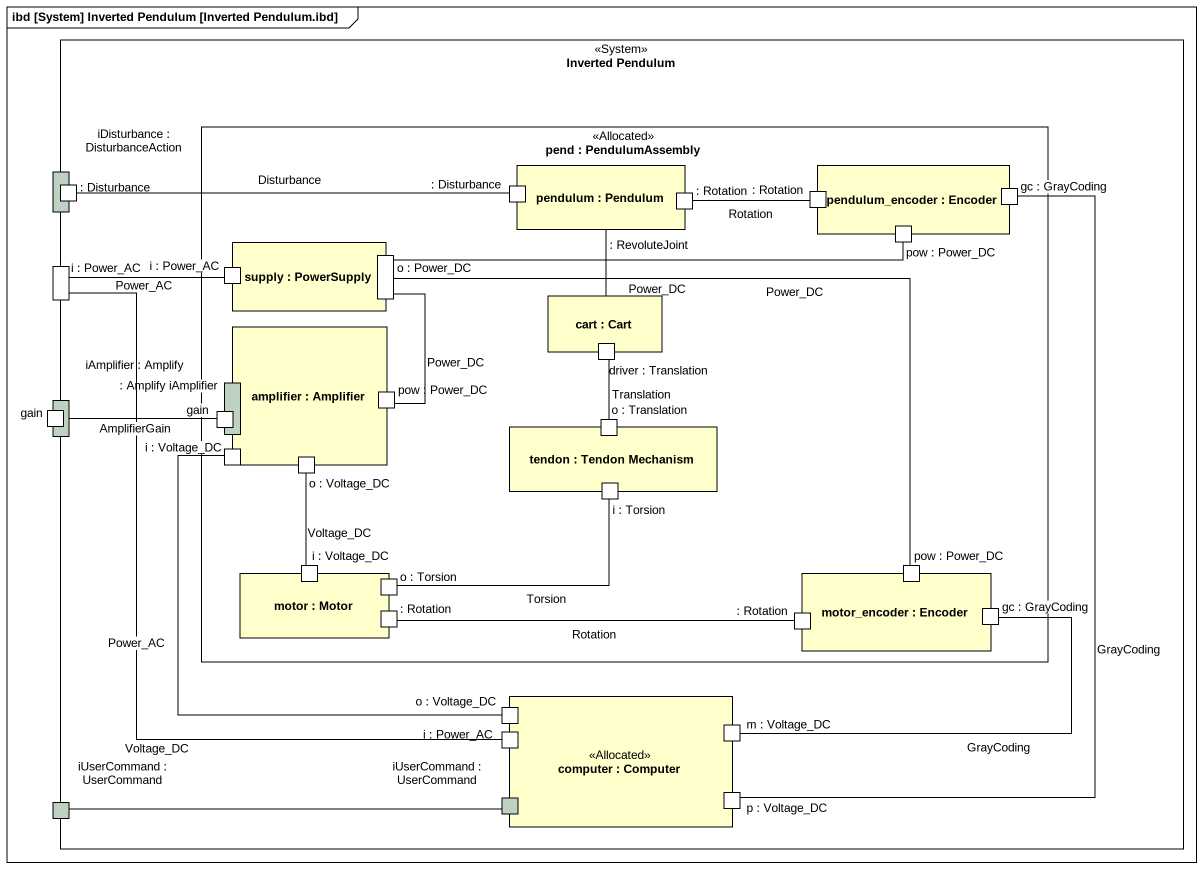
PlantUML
@startuml
mainframe ibd [System] Inverted Pendulum [Inverted Pendulum.ibd]
rectangle "Inverted Pendulum" as Inverted_Pendulum <<System>> {
  rectangle "pend : PendulumAssembly" as pend <<Allocated>> {
    rectangle "pendulum : Pendulum" as pendulum {
      port ": Disturbance" as Disturbance_2
      port ": Rotation" as Rotation
    }
    rectangle "pendulum_encoder : Encoder" as pendulum_encoder {
      port ": Rotation" as Rotation_2
      port "gc : GrayCoding" as gc_GrayCoding
      port "pow : Power_DC" as pow_Power_DC
    }
    rectangle "supply : PowerSupply" as supply {
      port "o : Power_DC" as o_Power_DC
      port "i : Power_AC" as i_Power_AC_2
    }
    rectangle "cart : Cart" as cart {
      port "driver : Translation" as driver_Translation
    }
    rectangle "amplifier : Amplifier" as amplifier {
      port ": Amplify iAmplifier" as Amplify_iAmplifier #BDD2C1
      port "pow : Power_DC" as pow_Power_DC_2
      port "i : Voltage_DC" as i_Voltage_DC
      port "o : Voltage_DC" as o_Voltage_DC
    }
    port "gain" as gain_2
    rectangle "tendon : Tendon Mechanism" as tendon {
      port "o : Translation" as o_Translation
      port "i : Torsion" as i_Torsion
    }
    rectangle "motor : Motor" as motor {
      port "i : Voltage_DC" as i_Voltage_DC_2
      port "o : Torsion" as o_Torsion
      port ": Rotation" as Rotation_3
    }
    rectangle "motor_encoder : Encoder" as motor_encoder {
      port "pow : Power_DC" as pow_Power_DC_3
      port ": Rotation" as Rotation_4
      port "gc : GrayCoding" as gc_GrayCoding_2
    }
  }
  port "iDisturbance : DisturbanceAction" as iDisturbance #BDD2C1
  port ": Disturbance" as Disturbance
  port "i : Power_AC" as i_Power_AC
  port "iAmplifier : Amplify" as iAmplifier_Amplify #BDD2C1
  port gain
  rectangle "computer : Computer" as computer <<Allocated>> {
    port "o : Voltage_DC" as o_Voltage_DC_2
    port "i : Power_AC" as i_Power_AC_3
    port "m : Voltage_DC" as m_Voltage_DC
    port "iUserCommand : UserCommand" as iUserCommand_UserCommand #BDD2C1
    port "p : Voltage_DC" as p_Voltage_DC
  }
  port "iUserCommand : UserCommand" as iUserCommand_UserCommand_2 #BDD2C1
}
Disturbance -right- Disturbance_2 : Disturbance
Rotation -right- Rotation_2 : Rotation
gc_GrayCoding -- p_Voltage_DC : GrayCoding
o_Power_DC -right- pow_Power_DC : Power_DC
o_Power_DC -- pow_Power_DC_2 : Power_DC
o_Power_DC -right- pow_Power_DC_3 : Power_DC
i_Power_AC -right- i_Power_AC_2 : Power_AC
i_Power_AC -- i_Power_AC_3 : Power_AC
cart -up- pendulum : : RevoluteJoint
gain -right- gain_2 : AmplifierGain
o_Translation -up- driver_Translation : Translation
o_Voltage_DC -- i_Voltage_DC_2 : Voltage_DC
o_Torsion -right- i_Torsion : Torsion
Rotation_3 -right- Rotation_4 : Rotation
gc_GrayCoding_2 -left- m_Voltage_DC : GrayCoding
o_Voltage_DC_2 -up- i_Voltage_DC : Voltage_DC
iUserCommand_UserCommand_2 -right- iUserCommand_UserCommand
@enduml
